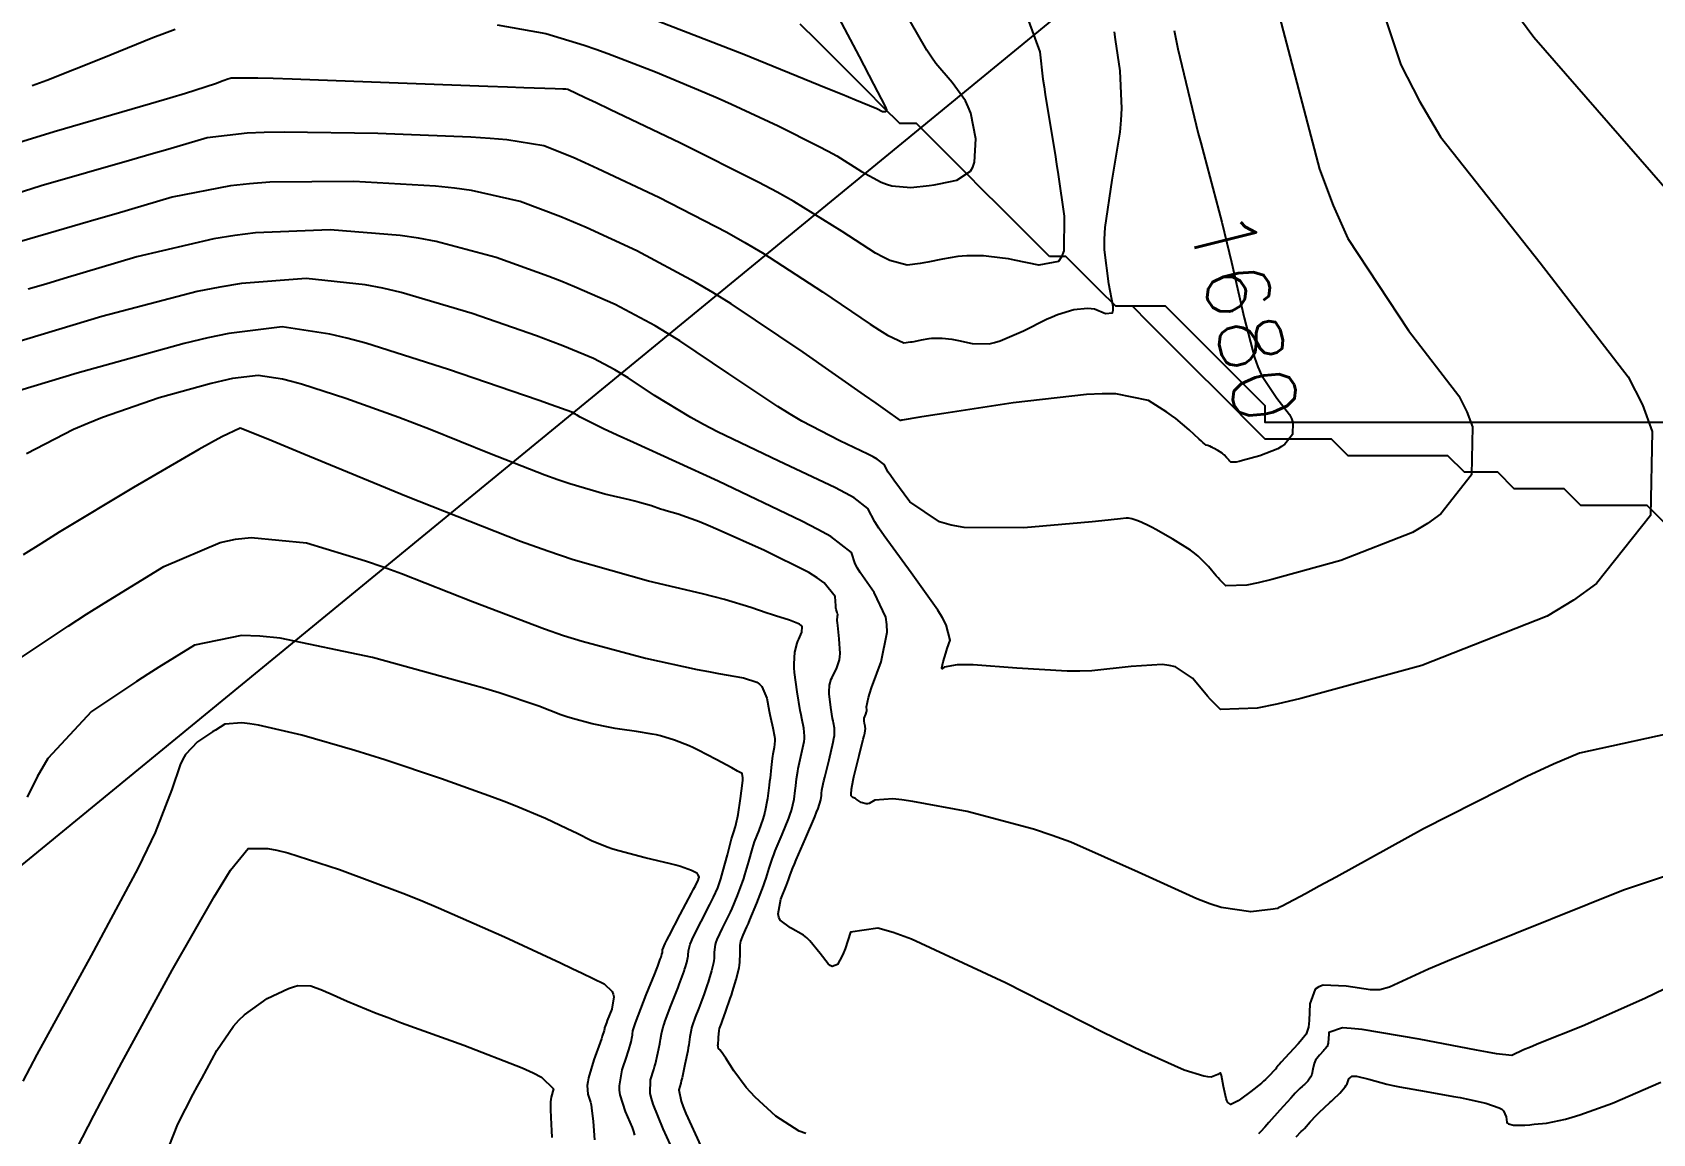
# Model space of a CAD drawing. Header units: metres. Extents: x 837117 to 838479, y 1189012 to 1191015.
# Drawn here: x 837887.7 to 837985.3, y 1190717.1 to 1190783.4 of the extents above; entities that cross this region are included whole.
import ezdxf

# ---------------------------------------------------------------- set-up
doc = ezdxf.new("R2010")
doc.units = ezdxf.units.M
doc.header["$LTSCALE"] = 0.3
for name, color, linetype in [('CORREDORVIA', 70, 'Continuous'), ('COTAS 10', 1, 'Continuous'), ('COTAS INT', 252, 'Continuous'), ('DRENAJE', 5, 'Continuous')]:
    doc.layers.add(name, color=color, linetype=linetype)
doc.styles.get("Standard").update_dxf_attribs({"font": 'simplex.shx'})

msp = doc.modelspace()

# ---------------------------------------------------------------- linework, layer by layer
at = {"layer": 'CORREDORVIA'}
msp.add_lwpolyline([(837910.676, 1191000.965), (838157.033, 1190996.193), (838237.174, 1190821.339), (838237.001, 1190602.875), (838240.031, 1190437.198), (838223.537, 1190366.272), (838212.196, 1190288.92), (838221.396, 1189997.878), (837954.545, 1189509.173), (837751.159, 1189231.384), (837593.191, 1189234.399), (837744.487, 1189686.609), (837750.277, 1189933.973), (837723.624, 1190051.525), (837726.092, 1190134.48), (837885.383, 1190229.429), (837983.184, 1190344.12), (837817.554, 1190502.187), (837798.033, 1190660.17), (837963.574, 1190795.982)], close=True, dxfattribs=at)
at = {"layer": 'COTAS 10'}
for points in [[(837956.485, 1190783.506), (837956.692, 1190782.395), (837957.93, 1190777.289), (837958.076, 1190776.738), (837959.338, 1190771.961), (837959.653, 1190770.71), (837959.935, 1190769.556), (837960.682, 1190766.201), (837961.309, 1190763.803), (837961.516, 1190763.254), (837961.737, 1190762.754), (837962.655, 1190761.363), (837963.417, 1190760.379), (837963.539, 1190760.137), (837963.623, 1190759.907), (837963.608, 1190759.183), (837963.143, 1190758.595), (837962.945, 1190758.45), (837962.715, 1190758.314), (837961.634, 1190757.887), (837960.589, 1190757.6), (837960.383, 1190757.552), (837960.212, 1190757.518), (837959.896, 1190757.506), (837959.807, 1190757.597), (837959.779, 1190757.627), (837959.75, 1190757.66), (837959.637, 1190757.797), (837959.48, 1190757.954), (837959.424, 1190757.998), (837959.363, 1190758.044), (837959.096, 1190758.213), (837958.838, 1190758.358), (837958.783, 1190758.388), (837958.734, 1190758.414), (837958.617, 1190758.469), (837958.541, 1190758.496), (837958.497, 1190758.512), (837958.412, 1190758.542), (837958.201, 1190758.7), (837958.099, 1190758.789), (837957.977, 1190758.897), (837957.381, 1190759.449), (837956.568, 1190760.132), (837956.311, 1190760.323), (837956.039, 1190760.514), (837954.939, 1190761.212), (837952.965, 1190761.619), (837952.141, 1190761.628), (837951.197, 1190761.591), (837946.79, 1190761.083), (837942.607, 1190760.435), (837941.804, 1190760.311), (837941.157, 1190760.21), (837940.104, 1190760.045), (837940.066, 1190760.036), (837940.058, 1190760.034), (837940.037, 1190760.027), (837940.03, 1190760.024), (837940.028, 1190760.023), (837940.022, 1190760.023), (837940.017, 1190760.024), (837940.015, 1190760.024), (837940.012, 1190760.025), (837940.009, 1190760.025), (837940.006, 1190760.024), (837940.003, 1190760.024), (837940.001, 1190760.023), (837939.101, 1190760.654), (837938.534, 1190761.052), (837937.83, 1190761.546), (837934.138, 1190764.137), (837929.813, 1190767.032), (837928.708, 1190767.718), (837927.644, 1190768.354), (837924.139, 1190770.232), (837921.088, 1190771.632), (837920.31, 1190771.966), (837919.561, 1190772.277), (837917.101, 1190773.207), (837914.186, 1190773.865), (837913.151, 1190774.004), (837912.017, 1190774.125), (837907.101, 1190774.406), (837902.039, 1190774.359), (837900.813, 1190774.272), (837899.664, 1190774.153), (837896.152, 1190773.458), (837892.785, 1190772.461), (837891.728, 1190772.152), (837890.617, 1190771.829), (837886.152, 1190770.541)], [(837934.302, 1190717.082), (837933.905, 1190717.236), (837932.491, 1190718.144), (837931.254, 1190719.278), (837930.967, 1190719.575), (837930.705, 1190719.866), (837929.96, 1190720.855), (837929.481, 1190721.62), (837929.386, 1190721.768), (837929.307, 1190721.889), (837929.157, 1190722.099), (837929.113, 1190722.132), (837929.101, 1190722.143), (837929.088, 1190722.153), (837929.045, 1190722.197), (837929.018, 1190722.318), (837929.016, 1190722.379), (837929.017, 1190722.45), (837929.039, 1190722.805), (837929.075, 1190723.161), (837929.083, 1190723.233), (837929.091, 1190723.295), (837929.116, 1190723.421), (837929.186, 1190723.612), (837929.224, 1190723.714), (837929.269, 1190723.838), (837929.495, 1190724.461), (837929.759, 1190725.217), (837929.828, 1190725.425), (837929.895, 1190725.631), (837930.12, 1190726.37), (837930.284, 1190727.06), (837930.312, 1190727.235), (837930.333, 1190727.403), (837930.346, 1190727.956), (837930.351, 1190728.43), (837930.367, 1190728.55), (837930.39, 1190728.664), (837930.525, 1190729.034), (837930.759, 1190729.534), (837930.844, 1190729.73), (837930.938, 1190729.952), (837931.349, 1190730.961), (837931.749, 1190731.998), (837931.836, 1190732.236), (837931.912, 1190732.454), (837932.102, 1190733.067), (837932.295, 1190733.666), (837932.374, 1190733.875), (837932.463, 1190734.103), (837932.876, 1190735.085), (837933.281, 1190736.084), (837933.365, 1190736.323), (837933.437, 1190736.546), (837933.598, 1190737.219), (837933.67, 1190737.751), (837933.687, 1190737.886), (837933.702, 1190738.015), (837933.746, 1190738.439), (837933.814, 1190738.909), (837933.845, 1190739.068), (837933.881, 1190739.239), (837934.052, 1190739.962), (837934.197, 1190740.687), (837934.216, 1190740.86), (837934.225, 1190741.02), (837934.182, 1190741.498), (837934.057, 1190742.076), (837934.015, 1190742.299), (837933.969, 1190742.55), (837933.778, 1190743.683), (837933.629, 1190744.849), (837933.611, 1190745.12), (837933.602, 1190745.368), (837933.65, 1190746.079), (837933.783, 1190746.604), (837933.826, 1190746.735), (837933.873, 1190746.861), (837934.066, 1190747.264), (837934.082, 1190747.598), (837934.017, 1190747.68), (837933.921, 1190747.758), (837933.325, 1190748.001), (837932.484, 1190748.248), (837932.234, 1190748.329), (837931.977, 1190748.415), (837930.986, 1190748.769), (837929.41, 1190749.245), (837928.784, 1190749.409), (837928.075, 1190749.586), (837924.83, 1190750.338), (837920.294, 1190751.633), (837918.772, 1190752.152), (837917.135, 1190752.741), (837910.259, 1190755.447), (837904.084, 1190757.999), (837902.888, 1190758.491), (837901.916, 1190758.889), (837900.259, 1190759.552), (837899.15, 1190759.037), (837898.523, 1190758.693), (837897.756, 1190758.262), (837893.831, 1190755.979), (837889.359, 1190753.287), (837888.247, 1190752.598), (837887.19, 1190751.933)], [(837895.448, 1190715.007), (837896.502, 1190717.657), (837897.428, 1190719.452), (837897.683, 1190719.935), (837897.936, 1190720.412), (837898.846, 1190722.082), (837899.859, 1190723.554), (837900.178, 1190723.906), (837900.514, 1190724.233), (837901.868, 1190725.211), (837903.162, 1190725.829), (837903.46, 1190725.929), (837903.733, 1190725.998), (837904.501, 1190725.989), (837905.201, 1190725.72), (837905.43, 1190725.624), (837905.675, 1190725.519), (837906.688, 1190725.062), (837908.445, 1190724.34), (837909.159, 1190724.067), (837909.971, 1190723.763), (837913.726, 1190722.403), (837917.228, 1190721.047), (837917.881, 1190720.746), (837918.396, 1190720.477), (837919.111, 1190719.775), (837918.974, 1190719.281), (837918.952, 1190719.144), (837918.936, 1190719.006), (837918.935, 1190718.509), (837918.98, 1190717.64), (837918.993, 1190717.268), (837919.007, 1190716.84)], [(837986.022, 1190725.798), (837984.81, 1190725.212), (837981.066, 1190723.559), (837978.437, 1190722.502), (837977.928, 1190722.292), (837977.512, 1190722.119), (837976.8, 1190721.792), (837975.888, 1190721.886), (837975.346, 1190721.978), (837974.68, 1190722.098), (837971.229, 1190722.771), (837967.797, 1190723.356), (837967.142, 1190723.421), (837966.616, 1190723.444), (837965.781, 1190723.176), (837965.767, 1190722.718), (837965.757, 1190722.62), (837965.745, 1190722.536), (837965.681, 1190722.338), (837965.561, 1190722.188), (837965.514, 1190722.133), (837965.461, 1190722.073), (837965.219, 1190721.808), (837964.987, 1190721.496), (837964.94, 1190721.407), (837964.901, 1190721.315), (837964.823, 1190720.972), (837964.759, 1190720.646), (837964.729, 1190720.565), (837964.693, 1190720.488), (837964.517, 1190720.246), (837964.314, 1190720.047), (837964.262, 1190719.997), (837964.211, 1190719.949), (837964.041, 1190719.796), (837963.759, 1190719.512), (837963.637, 1190719.381), (837963.497, 1190719.228), (837962.835, 1190718.489), (837962.183, 1190717.756), (837962.048, 1190717.607), (837961.934, 1190717.481), (837961.689, 1190717.221), (837961.594, 1190717.118), (837961.574, 1190717.091), (837961.557, 1190717.065)]]:
    msp.add_lwpolyline(points, dxfattribs=at)
at = {"layer": 'COTAS INT'}
for points in [[(837967.442, 1190789.502), (837970.12, 1190781.432), (837971.238, 1190779.252), (837972.519, 1190777.096), (837978.506, 1190769.502), (837983.815, 1190762.644), (837984.669, 1190760.952), (837985.255, 1190759.349), (837985.146, 1190754.305), (837981.91, 1190750.206), (837980.524, 1190749.199), (837978.927, 1190748.247), (837971.39, 1190745.272), (837964.105, 1190743.274), (837962.666, 1190742.938), (837961.478, 1190742.697), (837959.274, 1190742.613), (837958.67, 1190743.226), (837958.49, 1190743.424), (837958.304, 1190743.634), (837957.588, 1190744.497), (837956.563, 1190745.178), (837956.182, 1190745.275), (837955.76, 1190745.331), (837953.886, 1190745.198), (837951.526, 1190744.943), (837950.797, 1190744.921), (837950.036, 1190744.921), (837947.013, 1190745.097), (837944.372, 1190745.3), (837943.851, 1190745.317), (837943.422, 1190745.316), (837942.632, 1190745.172), (837942.503, 1190745.065), (837942.491, 1190745.089), (837942.489, 1190745.135), (837942.568, 1190745.495), (837942.722, 1190746.004), (837942.767, 1190746.144), (837942.814, 1190746.284), (837942.996, 1190746.789), (837942.752, 1190747.719), (837942.531, 1190748.127), (837942.243, 1190748.601), (837940.649, 1190750.856), (837939.015, 1190753.08), (837938.701, 1190753.533), (837938.449, 1190753.916), (837938.038, 1190754.714), (837937.208, 1190755.359), (837936.69, 1190755.645), (837936.047, 1190755.979), (837932.685, 1190757.573), (837928.996, 1190759.334), (837928.147, 1190759.772), (837927.372, 1190760.189), (837925.196, 1190761.515), (837923.604, 1190762.58), (837923.198, 1190762.832), (837922.807, 1190763.066), (837921.519, 1190763.756), (837919.677, 1190764.518), (837918.936, 1190764.797), (837918.094, 1190765.105), (837914.223, 1190766.465), (837909.937, 1190767.731), (837908.835, 1190767.981), (837907.769, 1190768.187), (837904.223, 1190768.568), (837900.325, 1190768.274), (837899.037, 1190768.054), (837897.658, 1190767.775), (837891.924, 1190766.269), (837886.542, 1190764.659)], [(837935.036, 1190786.64), (837937.508, 1190781.932), (837938.386, 1190780.259), (837939.085, 1190778.926), (837939.163, 1190778.725), (837939.166, 1190778.686), (837939.162, 1190778.654), (837939.082, 1190778.597), (837938.965, 1190778.598), (837938.937, 1190778.602), (837938.911, 1190778.607), (837938.835, 1190778.641), (837938.757, 1190778.689), (837938.73, 1190778.704), (837938.7, 1190778.72), (837938.573, 1190778.784), (837937.26, 1190779.326), (837936.482, 1190779.643), (837935.525, 1190780.033), (837930.574, 1190782.047), (837924.813, 1190784.274)], [(837976.471, 1190785.356), (837978.138, 1190783.104), (837986.432, 1190773.571)], [(837947.716, 1190784.079), (837948.4, 1190782.212), (837948.581, 1190780.567), (837948.642, 1190780.105), (837948.708, 1190779.641), (837948.987, 1190777.944), (837949.307, 1190776.039), (837949.4, 1190775.444), (837949.494, 1190774.82), (837949.849, 1190772.32), (837949.838, 1190770.23), (837949.701, 1190769.863), (837949.507, 1190769.589), (837948.322, 1190769.363), (837946.864, 1190769.677), (837946.496, 1190769.743), (837946.144, 1190769.799), (837945.006, 1190769.925), (837943.995, 1190769.934), (837943.724, 1190769.917), (837943.457, 1190769.891), (837942.524, 1190769.728), (837941.648, 1190769.541), (837941.416, 1190769.5), (837941.19, 1190769.464), (837940.411, 1190769.376), (837939.355, 1190769.65), (837938.953, 1190769.843), (837938.504, 1190770.087), (837936.487, 1190771.389), (837933.58, 1190773.198), (837932.57, 1190773.761), (837931.47, 1190774.351), (837926.758, 1190776.708), (837922.499, 1190778.746), (837921.684, 1190779.135), (837921.028, 1190779.449), (837919.978, 1190779.949), (837919.85, 1190779.957), (837919.775, 1190779.96), (837919.683, 1190779.964), (837919.209, 1190779.978), (837917.323, 1190780.047), (837916.341, 1190780.084), (837915.159, 1190780.129), (837909.231, 1190780.357), (837903.374, 1190780.57), (837902.238, 1190780.605), (837901.312, 1190780.63), (837899.72, 1190780.637), (837899.441, 1190780.545), (837899.343, 1190780.509), (837899.236, 1190780.468), (837898.773, 1190780.28), (837896.964, 1190779.706), (837896.009, 1190779.421), (837894.857, 1190779.083), (837889.053, 1190777.406), (837882.598, 1190775.416)], [(837962.716, 1190784.71), (837965.216, 1190775.157), (837966.04, 1190772.968), (837966.922, 1190770.977), (837970.581, 1190765.432), (837973.616, 1190761.512), (837974.104, 1190760.544), (837974.439, 1190759.628), (837974.377, 1190756.744), (837972.526, 1190754.401), (837971.734, 1190753.825), (837970.821, 1190753.281), (837966.512, 1190751.579), (837962.347, 1190750.437), (837961.524, 1190750.245), (837960.845, 1190750.107), (837959.585, 1190750.059), (837959.229, 1190750.423), (837959.12, 1190750.544), (837959.005, 1190750.675), (837958.553, 1190751.222), (837957.928, 1190751.845), (837957.705, 1190752.023), (837957.46, 1190752.204), (837956.396, 1190752.88), (837955.37, 1190753.457), (837955.149, 1190753.577), (837954.956, 1190753.678), (837954.487, 1190753.898), (837954.226, 1190753.992), (837954.164, 1190754.014), (837954.105, 1190754.035), (837953.931, 1190754.098), (837953.736, 1190754.129), (837953.665, 1190754.131), (837953.587, 1190754.129), (837953.244, 1190754.094), (837952.113, 1190753.977), (837951.539, 1190753.923), (837950.851, 1190753.86), (837947.424, 1190753.553), (837943.838, 1190753.569), (837943.051, 1190753.709), (837942.352, 1190753.908), (837940.568, 1190755.116), (837939.599, 1190756.429), (837939.414, 1190756.694), (837939.264, 1190756.916), (837939.022, 1190757.364), (837938.607, 1190757.685), (837938.349, 1190757.828), (837938.028, 1190757.994), (837936.352, 1190758.79), (837934.061, 1190759.984), (837933.353, 1190760.402), (837932.613, 1190760.858), (837929.675, 1190762.82), (837926.711, 1190764.804), (837925.955, 1190765.274), (837925.227, 1190765.709), (837922.829, 1190766.994), (837920.382, 1190768.075), (837919.623, 1190768.381), (837918.828, 1190768.691), (837915.662, 1190769.836), (837912.061, 1190770.798), (837910.993, 1190770.993), (837909.893, 1190771.156), (837905.662, 1190771.487), (837901.182, 1190771.316), (837899.925, 1190771.163), (837898.661, 1190770.964), (837894.038, 1190769.863), (837889.664, 1190768.56), (837888.557, 1190768.234), (837887.495, 1190767.922)], [(837915.721, 1190783.837), (837918.653, 1190783.327), (837920.958, 1190782.622), (837921.66, 1190782.381), (837922.388, 1190782.121), (837925.247, 1190781.016), (837928.227, 1190779.766), (837929.032, 1190779.415), (837929.829, 1190779.061), (837932.631, 1190777.763), (837935.073, 1190776.542), (837935.641, 1190776.237), (837936.163, 1190775.946), (837937.661, 1190775.015), (837938.841, 1190774.357), (837939.162, 1190774.239), (837939.481, 1190774.148), (837940.616, 1190774.052), (837941.723, 1190774.17), (837942.025, 1190774.215), (837942.326, 1190774.264), (837943.394, 1190774.486), (837944.212, 1190775.022), (837944.355, 1190775.271), (837944.461, 1190775.562), (837944.542, 1190776.976), (837944.227, 1190778.527), (837944.084, 1190778.905), (837943.917, 1190779.261), (837943.109, 1190780.361), (837942.135, 1190781.51), (837941.863, 1190781.896), (837941.589, 1190782.312), (837940.588, 1190784.06)], [(837881.868, 1190772.109), (837888.266, 1190774.164), (837893.739, 1190775.736), (837894.9, 1190776.07), (837895.907, 1190776.362), (837898.266, 1190777.052), (837900.668, 1190777.342), (837901.701, 1190777.381), (837902.895, 1190777.401), (837908.54, 1190777.326), (837914.142, 1190777.094), (837915.309, 1190777.016), (837916.31, 1190776.932), (837918.54, 1190776.578), (837920.295, 1190775.863), (837920.997, 1190775.551), (837921.793, 1190775.189), (837925.449, 1190773.47), (837929.557, 1190771.353), (837930.639, 1190770.74), (837931.696, 1190770.115), (837935.313, 1190767.763), (837938.167, 1190765.817), (837938.743, 1190765.448), (837939.228, 1190765.152), (837940.206, 1190764.7), (837940.596, 1190764.744), (837940.71, 1190764.762), (837940.826, 1190764.782), (837941.265, 1190764.876), (837941.733, 1190764.958), (837941.867, 1190764.971), (837942.003, 1190764.979), (837942.509, 1190764.975), (837943.103, 1190764.906), (837943.294, 1190764.875), (837943.496, 1190764.837), (837944.323, 1190764.657), (837945.344, 1190764.643), (837945.669, 1190764.71), (837946.012, 1190764.809), (837947.406, 1190765.423), (837948.792, 1190766.117), (837949.131, 1190766.265), (837949.451, 1190766.395), (837950.443, 1190766.708), (837951.262, 1190766.785), (837951.472, 1190766.767), (837951.676, 1190766.731), (837952.352, 1190766.46), (837952.764, 1190766.5), (837952.801, 1190766.661), (837952.804, 1190766.888), (837952.538, 1190768.247), (837952.275, 1190770.288), (837952.281, 1190770.944), (837952.321, 1190771.64), (837952.749, 1190774.481), (837953.217, 1190777.378), (837953.282, 1190778.108), (837953.32, 1190778.807), (837953.221, 1190781.072), (837952.955, 1190782.956), (837952.886, 1190783.415)], [(837887.725, 1190780.187), (837888.618, 1190780.513), (837891.954, 1190781.835), (837894.991, 1190783.068), (837895.695, 1190783.337), (837896.338, 1190783.575)], [(837987.478, 1190741.425), (837980.885, 1190739.989), (837979.316, 1190739.323), (837977.702, 1190738.592), (837971.492, 1190735.425), (837966.226, 1190732.531), (837965.208, 1190731.973), (837964.38, 1190731.521), (837962.976, 1190730.768), (837962.844, 1190730.714), (837962.818, 1190730.702), (837962.796, 1190730.692), (837962.753, 1190730.669), (837962.739, 1190730.656), (837962.732, 1190730.649), (837962.721, 1190730.639), (837962.708, 1190730.631), (837962.7, 1190730.629), (837962.684, 1190730.628), (837962.43, 1190730.599), (837962.276, 1190730.58), (837962.086, 1190730.556), (837961.097, 1190730.429), (837959.311, 1190730.701), (837958.619, 1190730.928), (837957.841, 1190731.221), (837954.316, 1190732.828), (837950.252, 1190734.627), (837949.134, 1190735.041), (837948.019, 1190735.419), (837944.017, 1190736.48), (837940.742, 1190737.084), (837940.085, 1190737.174), (837939.536, 1190737.231), (837938.458, 1190737.157), (837938.107, 1190736.959), (837938.016, 1190736.937), (837937.929, 1190736.931), (837937.639, 1190737.027), (837937.397, 1190737.188), (837937.34, 1190737.222), (837937.287, 1190737.252), (837937.133, 1190737.319), (837937.043, 1190737.42), (837937.031, 1190737.47), (837937.025, 1190737.53), (837937.047, 1190737.829), (837937.155, 1190738.359), (837937.202, 1190738.565), (837937.257, 1190738.797), (837937.518, 1190739.848), (837937.765, 1190740.839), (837937.81, 1190741.032), (837937.847, 1190741.191), (837937.896, 1190741.474), (837937.879, 1190741.554), (837937.866, 1190741.619), (837937.84, 1190741.775), (837937.82, 1190741.936), (837937.817, 1190741.973), (837937.816, 1190742.008), (837937.822, 1190742.106), (837937.847, 1190742.189), (837937.857, 1190742.214), (837937.869, 1190742.24), (837937.922, 1190742.341), (837937.966, 1190742.473), (837937.972, 1190742.518), (837937.975, 1190742.568), (837937.963, 1190742.779), (837938.078, 1190743.338), (837938.162, 1190743.607), (837938.267, 1190743.926), (837938.835, 1190745.489), (837939.205, 1190747.276), (837939.185, 1190747.735), (837939.114, 1190748.179), (837938.416, 1190749.656), (837937.574, 1190750.863), (837937.411, 1190751.137), (837937.279, 1190751.385), (837937.055, 1190752.064), (837935.808, 1190753.032), (837935.03, 1190753.462), (837934.065, 1190753.963), (837929.019, 1190756.357), (837923.932, 1190758.683), (837922.941, 1190759.141), (837922.131, 1190759.519), (837920.717, 1190760.209), (837920.497, 1190760.356), (837920.441, 1190760.391), (837920.387, 1190760.423), (837920.21, 1190760.518), (837918.971, 1190760.961), (837918.248, 1190761.212), (837917.361, 1190761.519), (837912.784, 1190763.093), (837907.813, 1190764.664), (837906.676, 1190764.97), (837905.644, 1190765.219), (837902.784, 1190765.649), (837899.565, 1190765.26), (837898.307, 1190764.993), (837896.89, 1190764.656), (837890.444, 1190762.865), (837884.383, 1190761.035)], [(838000, 1190737.224), (837983.516, 1190731.742), (837974.845, 1190728.253), (837973.163, 1190727.562), (837971.794, 1190726.989), (837969.444, 1190725.91), (837968.853, 1190725.734), (837968.592, 1190725.731), (837968.288, 1190725.747), (837966.837, 1190725.967), (837965.448, 1190726.015), (837965.183, 1190725.922), (837964.971, 1190725.783), (837964.635, 1190724.899), (837964.603, 1190723.898), (837964.582, 1190723.686), (837964.555, 1190723.502), (837964.416, 1190723.07), (837964.155, 1190722.742), (837964.052, 1190722.622), (837963.936, 1190722.491), (837963.407, 1190721.913), (837962.912, 1190721.377), (837962.817, 1190721.273), (837962.741, 1190721.187), (837962.618, 1190721.034), (837962.613, 1190721.007), (837962.611, 1190721.001), (837962.608, 1190720.994), (837962.593, 1190720.974), (837962.576, 1190720.958), (837962.568, 1190720.95), (837962.554, 1190720.937), (837962.505, 1190720.885), (837962.478, 1190720.855), (837962.446, 1190720.82), (837962.285, 1190720.638), (837961.983, 1190720.348), (837961.862, 1190720.244), (837961.726, 1190720.129), (837961.098, 1190719.628), (837960.467, 1190719.16), (837960.329, 1190719.066), (837960.206, 1190718.988), (837959.895, 1190718.832), (837959.7, 1190718.965), (837959.651, 1190719.068), (837959.604, 1190719.2), (837959.454, 1190719.917), (837959.317, 1190720.579), (837959.28, 1190720.677), (837959.242, 1190720.738), (837959.106, 1190720.649), (837958.711, 1190720.487), (837958.511, 1190720.503), (837958.27, 1190720.544), (837957.071, 1190720.909), (837954.537, 1190722.038), (837953.455, 1190722.561), (837952.208, 1190723.175), (837946.33, 1190726.153), (837940.668, 1190728.795), (837939.558, 1190729.198), (837938.645, 1190729.459), (837937, 1190729.214), (837936.663, 1190728.201), (837936.576, 1190727.977), (837936.491, 1190727.778), (837936.206, 1190727.266), (837935.882, 1190727.154), (837935.773, 1190727.208), (837935.655, 1190727.298), (837935.161, 1190727.93), (837934.552, 1190728.697), (837934.362, 1190728.873), (837934.164, 1190729.032), (837933.372, 1190729.474), (837932.766, 1190729.943), (837932.686, 1190730.12), (837932.642, 1190730.317), (837932.8, 1190731.196), (837933.131, 1190732.037), (837933.198, 1190732.21), (837933.253, 1190732.356), (837933.361, 1190732.668), (837933.524, 1190733.087), (837933.615, 1190733.302), (837933.724, 1190733.559), (837934.282, 1190734.845), (837934.841, 1190736.155), (837934.951, 1190736.428), (837935.041, 1190736.662), (837935.206, 1190737.182), (837935.24, 1190737.432), (837935.248, 1190737.495), (837935.255, 1190737.556), (837935.276, 1190737.755), (837935.352, 1190738.148), (837935.394, 1190738.331), (837935.445, 1190738.546), (837935.706, 1190739.592), (837935.951, 1190740.647), (837935.993, 1190740.868), (837936.024, 1190741.058), (837936.039, 1190741.486), (837935.968, 1190741.815), (837935.944, 1190741.942), (837935.918, 1190742.084), (837935.809, 1190742.729), (837935.724, 1190743.392), (837935.714, 1190743.547), (837935.709, 1190743.688), (837935.736, 1190744.092), (837935.838, 1190744.436), (837935.88, 1190744.54), (837935.927, 1190744.647), (837936.146, 1190745.063), (837936.329, 1190745.606), (837936.353, 1190745.794), (837936.366, 1190745.998), (837936.316, 1190746.868), (837936.223, 1190747.672), (837936.209, 1190747.833), (837936.199, 1190747.969), (837936.205, 1190748.239), (837936.224, 1190748.332), (837936.223, 1190748.356), (837936.219, 1190748.379), (837936.183, 1190748.456), (837936.133, 1190748.647), (837936.12, 1190748.741), (837936.109, 1190748.854), (837936.072, 1190749.414), (837935.401, 1190750.254), (837934.989, 1190750.543), (837934.48, 1190750.857), (837931.826, 1190752.194), (837929.025, 1190753.441), (837928.423, 1190753.697), (837927.897, 1190753.914), (837926.622, 1190754.377), (837925.899, 1190754.581), (837925.72, 1190754.636), (837925.55, 1190754.689), (837925.015, 1190754.873), (837924.296, 1190755.09), (837924.01, 1190755.165), (837923.687, 1190755.246), (837922.205, 1190755.589), (837920.091, 1190756.198), (837919.368, 1190756.447), (837918.586, 1190756.73), (837915.268, 1190758.04), (837911.686, 1190759.481), (837910.738, 1190759.846), (837909.809, 1190760.197), (837906.613, 1190761.345), (837903.936, 1190762.199), (837903.335, 1190762.364), (837902.794, 1190762.499), (837901.345, 1190762.729), (837899.79, 1190762.542), (837899.182, 1190762.413), (837898.497, 1190762.25), (837895.383, 1190761.384), (837891.956, 1190760.206), (837891.074, 1190759.846), (837890.221, 1190759.473), (837887.381, 1190758.002)], [(837885.665, 1190744.828), (837889.897, 1190747.641), (837890.997, 1190748.35), (837892.065, 1190749.029), (837895.665, 1190751.231), (837899.046, 1190752.668), (837899.977, 1190752.866), (837900.906, 1190752.976), (837904.243, 1190752.652), (837907.798, 1190751.57), (837908.865, 1190751.202), (837909.967, 1190750.806), (837914.243, 1190749.129), (837918.582, 1190747.469), (837919.723, 1190747.082), (837920.839, 1190746.727), (837924.65, 1190745.711), (837927.77, 1190745.036), (837928.449, 1190744.897), (837929.048, 1190744.779), (837930.545, 1190744.524), (837931.356, 1190744.265), (837931.522, 1190744.144), (837931.663, 1190744.001), (837931.963, 1190743.306), (837932.1, 1190742.522), (837932.139, 1190742.324), (837932.179, 1190742.133), (837932.325, 1190741.511), (837932.426, 1190740.983), (837932.438, 1190740.851), (837932.443, 1190740.727), (837932.399, 1190740.332), (837932.317, 1190739.932), (837932.296, 1190739.804), (837932.277, 1190739.67), (837932.216, 1190739.123), (837932.149, 1190738.475), (837932.125, 1190738.276), (837932.1, 1190738.07), (837931.989, 1190737.255), (837931.833, 1190736.431), (837931.779, 1190736.218), (837931.721, 1190736.012), (837931.469, 1190735.324), (837931.202, 1190734.647), (837931.132, 1190734.448), (837931.066, 1190734.244), (837930.843, 1190733.466), (837930.614, 1190732.659), (837930.543, 1190732.437), (837930.469, 1190732.215), (837930.175, 1190731.421), (837929.843, 1190730.638), (837929.746, 1190730.423), (837929.646, 1190730.21), (837929.265, 1190729.449), (837928.95, 1190728.771), (837928.893, 1190728.61), (837928.848, 1190728.46), (837928.791, 1190728.018), (837928.782, 1190727.62), (837928.767, 1190727.499), (837928.747, 1190727.372), (837928.629, 1190726.876), (837928.466, 1190726.343), (837928.418, 1190726.194), (837928.368, 1190726.045), (837928.178, 1190725.5), (837927.975, 1190724.95), (837927.859, 1190724.646), (837927.644, 1190724.095), (837927.462, 1190723.578), (837927.424, 1190723.447), (837927.392, 1190723.321), (837927.321, 1190722.907), (837927.256, 1190722.421), (837927.226, 1190722.249), (837927.192, 1190722.06), (837927.028, 1190721.242), (837926.851, 1190720.445), (837926.809, 1190720.27), (837926.77, 1190720.114), (837926.654, 1190719.714), (837926.799, 1190719.029), (837926.925, 1190718.693), (837927.088, 1190718.294), (837927.986, 1190716.325)], [(837926.383, 1190715.917), (837925.72, 1190717.367), (837925.106, 1190718.858), (837925.007, 1190719.195), (837924.94, 1190719.499), (837924.953, 1190720.32), (837925.154, 1190720.934), (837925.204, 1190721.107), (837925.252, 1190721.282), (837925.405, 1190721.922), (837925.52, 1190722.496), (837925.544, 1190722.628), (837925.564, 1190722.749), (837925.611, 1190723.09), (837925.711, 1190723.51), (837925.767, 1190723.68), (837925.833, 1190723.874), (837926.173, 1190724.77), (837926.532, 1190725.679), (837926.611, 1190725.882), (837926.681, 1190726.063), (837926.861, 1190726.539), (837926.978, 1190726.872), (837927.008, 1190726.964), (837927.037, 1190727.055), (837927.137, 1190727.381), (837927.209, 1190727.685), (837927.222, 1190727.763), (837927.231, 1190727.837), (837927.236, 1190728.081), (837927.344, 1190728.491), (837927.418, 1190728.67), (837927.511, 1190728.877), (837928.004, 1190729.864), (837928.533, 1190730.886), (837928.648, 1190731.116), (837928.749, 1190731.323), (837929, 1190731.88), (837929.189, 1190732.433), (837929.25, 1190732.637), (837929.315, 1190732.863), (837929.584, 1190733.865), (837929.836, 1190734.823), (837929.891, 1190735.022), (837929.94, 1190735.192), (837930.063, 1190735.564), (837930.159, 1190735.935), (837930.192, 1190736.103), (837930.227, 1190736.301), (837930.374, 1190737.251), (837930.49, 1190738.174), (837930.505, 1190738.354), (837930.513, 1190738.5), (837930.48, 1190738.755), (837930.189, 1190738.911), (837929.848, 1190739.097), (837928.906, 1190739.611), (837927.82, 1190740.172), (837927.543, 1190740.304), (837927.276, 1190740.425), (837926.397, 1190740.775), (837925.552, 1190741.025), (837925.307, 1190741.083), (837925.057, 1190741.137), (837924.112, 1190741.288), (837923.106, 1190741.433), (837922.818, 1190741.482), (837922.525, 1190741.535), (837921.432, 1190741.759), (837920.258, 1190742.072), (837919.915, 1190742.181), (837919.563, 1190742.3), (837918.227, 1190742.811), (837915.849, 1190743.612), (837914.841, 1190743.914), (837913.681, 1190744.25), (837908.227, 1190745.753), (837902.662, 1190746.916), (837901.431, 1190747.038), (837900.335, 1190747.074), (837897.498, 1190746.482), (837895.356, 1190745.168), (837894.699, 1190744.748), (837894.014, 1190744.305), (837891.307, 1190742.502), (837888.673, 1190739.665), (837888.033, 1190738.57), (837887.432, 1190737.34)], [(837924.015, 1190716.984), (837923.945, 1190717.212), (837923.862, 1190717.452), (837923.455, 1190718.41), (837923.124, 1190719.423), (837923.089, 1190719.697), (837923.08, 1190719.968), (837923.253, 1190720.926), (837923.538, 1190721.755), (837923.599, 1190721.945), (837923.652, 1190722.118), (837923.781, 1190722.602), (837923.847, 1190722.932), (837923.861, 1190723.008), (837923.873, 1190723.077), (837923.9, 1190723.273), (837924.031, 1190723.699), (837924.109, 1190723.914), (837924.205, 1190724.17), (837924.702, 1190725.444), (837925.205, 1190726.713), (837925.305, 1190726.965), (837925.388, 1190727.175), (837925.544, 1190727.577), (837925.587, 1190727.7), (837925.598, 1190727.734), (837925.609, 1190727.767), (837925.645, 1190727.887), (837925.672, 1190727.998), (837925.676, 1190728.027), (837925.68, 1190728.054), (837925.682, 1190728.144), (837925.841, 1190728.521), (837925.943, 1190728.73), (837926.071, 1190728.984), (837926.744, 1190730.279), (837927.42, 1190731.562), (837927.549, 1190731.809), (837927.654, 1190732.009), (837927.826, 1190732.34), (837927.841, 1190732.385), (837927.846, 1190732.404), (837927.852, 1190732.426), (837927.88, 1190732.532), (837927.83, 1190732.669), (837927.788, 1190732.711), (837927.733, 1190732.756), (837927.429, 1190732.931), (837926.767, 1190733.162), (837926.485, 1190733.241), (837926.161, 1190733.328), (837924.637, 1190733.695), (837923.045, 1190734.101), (837922.678, 1190734.211), (837922.343, 1190734.321), (837921.4, 1190734.709), (837920.529, 1190735.148), (837920.24, 1190735.289), (837919.929, 1190735.438), (837918.631, 1190736.049), (837916.798, 1190736.822), (837916.149, 1190737.074), (837915.44, 1190737.342), (837912.367, 1190738.449), (837908.967, 1190739.589), (837908.051, 1190739.878), (837907.146, 1190740.156), (837903.967, 1190741.064), (837901.366, 1190741.674), (837900.825, 1190741.763), (837900.361, 1190741.819), (837899.331, 1190741.733), (837898.758, 1190741.382), (837898.583, 1190741.27), (837898.399, 1190741.151), (837897.676, 1190740.669), (837896.971, 1190739.911), (837896.8, 1190739.618), (837896.639, 1190739.289), (837896.146, 1190737.801), (837895.14, 1190735.22), (837894.657, 1190734.202), (837894.085, 1190733.052), (837891.278, 1190727.801), (837888.021, 1190721.837), (837887.165, 1190720.237)], [(837888.368, 1190712.207), (837891.447, 1190718.177), (837892.293, 1190719.783), (837893.137, 1190721.369), (837896.161, 1190726.925), (837898.69, 1190731.349), (837899.222, 1190732.22), (837899.68, 1190732.938), (837900.725, 1190734.256), (837901.917, 1190734.255), (837902.467, 1190734.142), (837903.113, 1190733.98), (837906.242, 1190732.986), (837910.046, 1190731.566), (837911.118, 1190731.134), (837912.198, 1190730.686), (837916.165, 1190728.929), (837919.531, 1190727.36), (837920.232, 1190727.029), (837920.833, 1190726.745), (837922.169, 1190726.093), (837922.653, 1190725.643), (837922.716, 1190725.485), (837922.75, 1190725.313), (837922.617, 1190724.572), (837922.349, 1190723.893), (837922.298, 1190723.76), (837922.257, 1190723.651), (837922.189, 1190723.456), (837922.182, 1190723.405), (837922.179, 1190723.387), (837922.158, 1190723.282), (837922.053, 1190722.955), (837921.994, 1190722.783), (837921.921, 1190722.575), (837921.552, 1190721.532), (837921.22, 1190720.438), (837921.172, 1190720.199), (837921.142, 1190719.987), (837921.189, 1190719.453), (837921.342, 1190718.986), (837921.377, 1190718.818), (837921.411, 1190718.632), (837921.508, 1190717.82), (837921.58, 1190716.713)], [(837963.817, 1190716.897), (837964.13, 1190717.206), (837964.221, 1190717.3), (837964.314, 1190717.399), (837964.668, 1190717.787), (837965.023, 1190718.173), (837965.117, 1190718.269), (837965.209, 1190718.361), (837965.528, 1190718.654), (837965.855, 1190718.948), (837965.952, 1190719.039), (837966.052, 1190719.135), (837966.44, 1190719.518), (837966.772, 1190719.902), (837966.837, 1190719.998), (837966.89, 1190720.09), (837966.987, 1190720.386), (837967.185, 1190720.544), (837967.302, 1190720.55), (837967.447, 1190720.538), (837968.194, 1190720.359), (837969.286, 1190720.07), (837969.648, 1190719.989), (837970.036, 1190719.908), (837971.651, 1190719.613), (837973.286, 1190719.326), (837973.686, 1190719.25), (837974.063, 1190719.175), (837975.233, 1190718.918), (837976.043, 1190718.641), (837976.193, 1190718.555), (837976.311, 1190718.463), (837976.466, 1190718.098), (837976.5, 1190717.779), (837976.541, 1190717.718), (837976.596, 1190717.668), (837976.905, 1190717.586), (837977.253, 1190717.583), (837977.332, 1190717.584), (837977.403, 1190717.584), (837977.594, 1190717.592), (837977.878, 1190717.618), (837978.007, 1190717.63), (837978.158, 1190717.645), (837978.887, 1190717.719), (837980.028, 1190717.957), (837980.439, 1190718.076), (837980.891, 1190718.217), (837982.868, 1190718.917), (837985.768, 1190720.191)]]:
    msp.add_lwpolyline(points, dxfattribs=at)
at = {"layer": 'DRENAJE'}
for points in [[(837948.964, 1190769.893, 0), (837947.964, 1190770.893, 0), (837946.965, 1190771.892, 0), (837945.965, 1190772.892, 0), (837944.965, 1190773.892, 0), (837943.966, 1190774.891, 0), (837942.966, 1190775.891, 0), (837941.966, 1190776.891, 0), (837940.967, 1190777.89, 0), (837939.967, 1190777.89, 0), (837938.967, 1190778.89, 0), (837937.968, 1190779.89, 0), (837936.968, 1190780.889, 0), (837935.968, 1190781.889, 0), (837934.969, 1190782.888, 0), (837933.969, 1190783.888, 0)], [(837953.962, 1190766.894, 0), (837952.963, 1190766.894, 0), (837951.963, 1190767.894, 0), (837950.963, 1190768.893, 0), (837949.964, 1190769.893, 0), (837948.964, 1190769.893, 0)], [(837985.951, 1190753.898, 0), (837984.952, 1190754.898, 0), (837983.952, 1190754.898, 0), (837982.952, 1190754.898, 0), (837981.953, 1190754.898, 0), (837980.953, 1190754.898, 0), (837979.953, 1190755.898, 0), (837978.954, 1190755.898, 0), (837977.954, 1190755.898, 0), (837976.954, 1190755.898, 0), (837975.955, 1190756.897, 0), (837974.955, 1190756.897, 0), (837973.956, 1190756.897, 0), (837972.956, 1190757.897, 0), (837971.956, 1190757.897, 0), (837970.957, 1190757.897, 0), (837969.957, 1190757.897, 0), (837968.957, 1190757.897, 0), (837967.958, 1190757.897, 0), (837966.958, 1190757.897, 0), (837965.958, 1190758.897, 0), (837964.959, 1190758.897, 0), (837963.959, 1190758.897, 0), (837962.959, 1190758.897, 0), (837961.96, 1190758.897, 0), (837960.96, 1190759.896, 0), (837959.96, 1190760.896, 0), (837958.961, 1190761.896, 0), (837957.961, 1190762.895, 0), (837956.961, 1190763.895, 0), (837955.962, 1190764.895, 0), (837954.962, 1190765.894, 0), (837953.962, 1190766.894, 0)], [(837985.951, 1190759.896, 0), (837984.952, 1190759.896, 0), (837983.952, 1190759.896, 0), (837982.952, 1190759.896, 0), (837981.953, 1190759.896, 0), (837980.953, 1190759.896, 0), (837979.953, 1190759.896, 0), (837978.954, 1190759.896, 0), (837977.954, 1190759.896, 0), (837976.954, 1190759.896, 0), (837975.955, 1190759.896, 0), (837974.955, 1190759.896, 0), (837973.956, 1190759.896, 0), (837972.956, 1190759.896, 0), (837971.956, 1190759.896, 0), (837970.957, 1190759.896, 0), (837969.957, 1190759.896, 0), (837968.957, 1190759.896, 0), (837967.958, 1190759.896, 0), (837966.958, 1190759.896, 0), (837965.958, 1190759.896, 0), (837964.959, 1190759.896, 0), (837963.959, 1190759.896, 0), (837962.959, 1190759.896, 0), (837961.96, 1190759.896, 0), (837961.96, 1190760.896, 0), (837960.96, 1190761.896, 0), (837959.96, 1190762.895, 0), (837958.961, 1190763.895, 0), (837957.961, 1190764.895, 0), (837956.961, 1190765.894, 0), (837955.962, 1190766.894, 0), (837954.962, 1190766.894, 0), (837953.962, 1190766.894, 0)]]:
    msp.add_polyline3d(points, dxfattribs=at)

# ---------------------------------------------------------------- texts
at = {"layer": 'COTAS 10', "insert": (837957.271, 1190772.153), "char_height": 3.8, "attachment_point": 7, "rotation": 284.1441}
msp.add_mtext('1680', dxfattribs=at)

doc.saveas('drawing.dxf')
